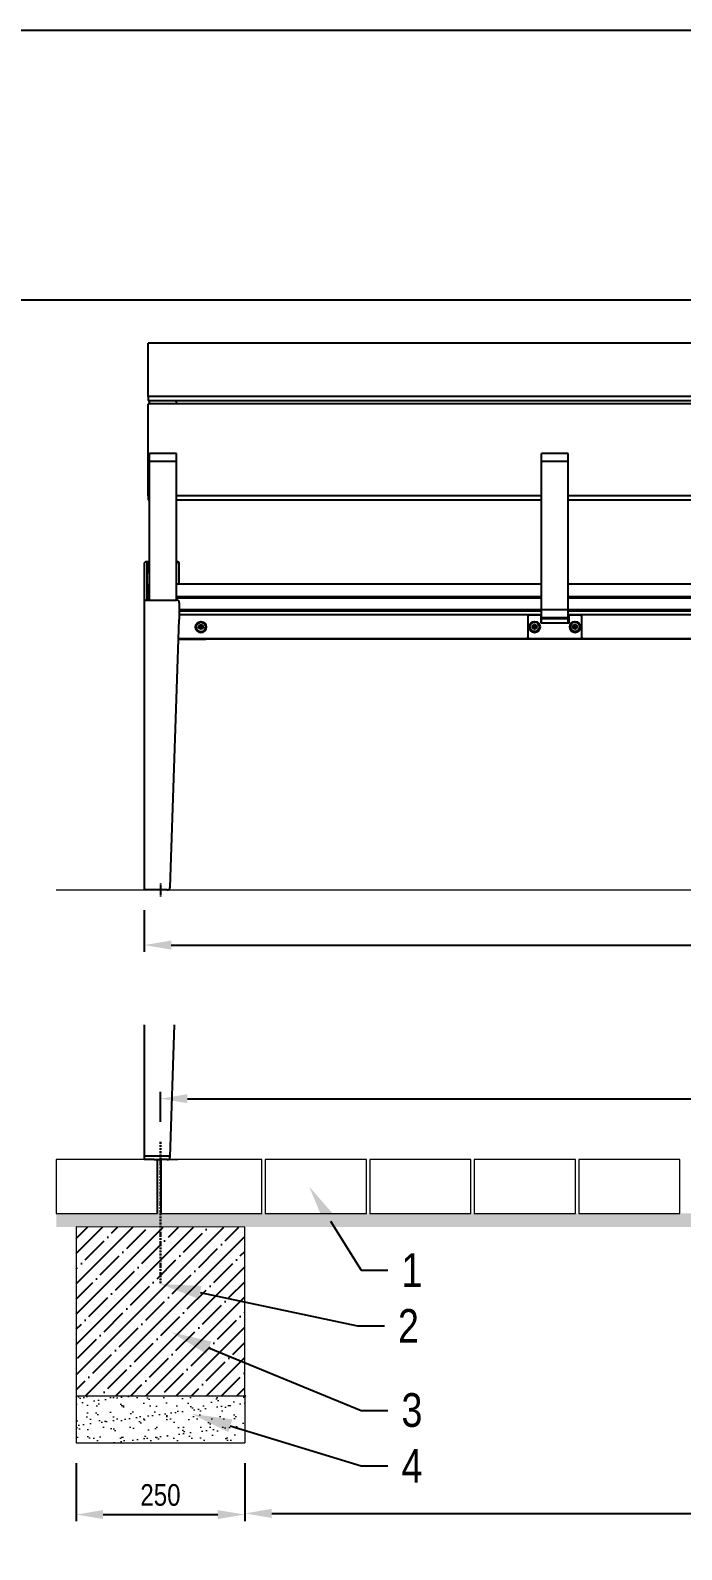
# Model space of a CAD drawing. Header units: millimetres. Extents: x 22162 to 28102, y 3160 to 7360.
# Drawn here: x 23595 to 24561, y 5106 to 7360 of the extents above; entities that cross this region are included whole.
import ezdxf
from ezdxf import colors
from ezdxf.entities.mleader import LeaderData, LeaderLine
from ezdxf.lldxf.tags import DXFTag
from ezdxf.math import Vec2, Vec3

# ---------------------------------------------------------------- set-up
doc = ezdxf.new("R2010")
doc.units = ezdxf.units.MM
doc.header["$LTSCALE"] = 0.3
doc.linetypes.add('DashDot', pattern=[15, 9, -3, 0, -3])
doc.layers.add('LBGXX-01-BOČNICE', color=7, linetype='Continuous')
doc.layers.add('POSTAVY ATD', color=8, linetype='Continuous')
doc.layers.add('Nekreslit', color=6, linetype='Continuous', plot=False)
doc.layers.add('SRAFY', color=251, linetype='Continuous', lineweight=13)
doc.styles.add('SEACAD_Arial', font='arial.ttf', dxfattribs={"width": 0.8})
tags = doc.linetypes.add('HIDDEN2', pattern=[4.7625, 3.175, -1.5875]).pattern_tags.tags
tags[6:7] = [DXFTag(74, 4), DXFTag(75, 0), DXFTag(340, '0'), DXFTag(46, 0.0), DXFTag(50, 0.0), DXFTag(44, 0.0), DXFTag(45, 0.0)]
tags[4:5] = [DXFTag(74, 4), DXFTag(75, 0), DXFTag(340, '0'), DXFTag(46, 0.0), DXFTag(50, 0.0), DXFTag(44, 0.0), DXFTag(45, 0.0)]
doc.dimstyles.new('ISO-25', dxfattribs={"dimtxt": 1.6, "dimasz": 2, "dimexe": 0.5, "dimexo": 1.5, "dimtad": 1, "dimdec": 0, "dimtxsty": 'SEACAD_Arial', "dimcen": 2, "dimadec": 0, "dimazin": 0, "dimtfac": 1, "dimtdec": 0, "dimtmove": 0, "dimatfit": 3, "dimfxl": 1, "dimarcsym": 0})

# ---------------------------------------------------------------- blocks, each defined once
blk = doc.blocks.new('*D140')
at = {"color": 0, "lineweight": -2, "transparency": 16777216}
for p, q in [((23787.6, 5740.8), (23787.6, 5785)), ((23827.6, 5775), (25499.6, 5775)), ((25539.6, 5740.8), (25539.6, 5785))]:
    blk.add_line(p, q, dxfattribs=at)
at = {"color": 0, "transparency": 16777216}
for points in [[(23827.6, 5781.7), (23827.6, 5768.3), (23787.6, 5775)], [(25499.6, 5781.7), (25499.6, 5768.3), (25539.6, 5775)]]:
    blk.add_solid(points, dxfattribs=at)
at = {"layer": 'Defpoints', "color": 0, "transparency": 16777216}
for p in [(25539.6, 5775), (23787.6, 5710.8), (25539.6, 5710.8)]:
    blk.add_point(p, dxfattribs=at)
at = {"color": 0, "lineweight": 13, "transparency": 16777216, "insert": (24663.6, 5803.8), "char_height": 32, "attachment_point": 5, "style": 'SEACAD_Arial'}
blk.add_mtext('1750', dxfattribs=at)
blk = doc.blocks.new('*D143')
at = {"color": 0, "lineweight": -2, "transparency": 16777216}
for p, q in [((23662.6, 5234.4), (23662.6, 5148.1)), ((23912.6, 5234.4), (23912.6, 5148.1)), ((23702.6, 5158.1), (23872.6, 5158.1))]:
    blk.add_line(p, q, dxfattribs=at)
at = {"color": 0, "transparency": 16777216}
for points in [[(23702.6, 5164.8), (23702.6, 5151.5), (23662.6, 5158.1)], [(23872.6, 5164.8), (23872.6, 5151.5), (23912.6, 5158.1)]]:
    blk.add_solid(points, dxfattribs=at)
at = {"layer": 'Defpoints', "color": 0, "transparency": 16777216}
for p in [(23662.6, 5264.4), (23912.6, 5264.4), (23912.6, 5158.1)]:
    blk.add_point(p, dxfattribs=at)
at = {"color": 0, "lineweight": 13, "transparency": 16777216, "insert": (23787.6, 5187), "char_height": 32, "attachment_point": 5, "style": 'SEACAD_Arial'}
blk.add_mtext('250', dxfattribs=at)
blk = doc.blocks.new('*D135')
at = {"color": 0, "lineweight": -2, "transparency": 16777216}
for p, q in [((23763.6, 6054.7), (23763.6, 5992.8)), ((25563.6, 6054.7), (25563.6, 5992.8)), ((23803.6, 6002.8), (25523.6, 6002.8))]:
    blk.add_line(p, q, dxfattribs=at)
at = {"color": 0, "transparency": 16777216}
for points in [[(23803.6, 6009.5), (23803.6, 5996.1), (23763.6, 6002.8)], [(25523.6, 6009.5), (25523.6, 5996.1), (25563.6, 6002.8)]]:
    blk.add_solid(points, dxfattribs=at)
at = {"layer": 'Defpoints', "color": 0, "transparency": 16777216}
for p in [(23763.6, 6084.7), (25563.6, 6084.7), (25563.6, 6002.8)]:
    blk.add_point(p, dxfattribs=at)
at = {"color": 0, "lineweight": 13, "transparency": 16777216, "insert": (24663.6, 6031.6), "char_height": 32, "attachment_point": 5, "style": 'SEACAD_Arial'}
blk.add_mtext('1800', dxfattribs=at)
blk = doc.blocks.new('*D171')
at = {"color": 0, "lineweight": -2, "transparency": 16777216}
for p, q in [((23912.6, 5188.1), (23912.6, 5169.8)), ((25414.6, 5188.1), (25414.6, 5169.8)), ((23952.6, 5159.8), (25374.6, 5159.8))]:
    blk.add_line(p, q, dxfattribs=at)
at = {"color": 0, "transparency": 16777216}
for points in [[(23952.6, 5166.5), (23952.6, 5153.1), (23912.6, 5159.8)], [(25374.6, 5166.5), (25374.6, 5153.1), (25414.6, 5159.8)]]:
    blk.add_solid(points, dxfattribs=at)
at = {"layer": 'Defpoints', "color": 0, "transparency": 16777216}
for p in [(23912.6, 5158.1), (25414.6, 5159.8), (25414.6, 5158.1)]:
    blk.add_point(p, dxfattribs=at)
at = {"color": 0, "lineweight": 13, "transparency": 16777216, "insert": (24663.6, 5188.6), "char_height": 32, "attachment_point": 5, "style": 'SEACAD_Arial'}
blk.add_mtext('1500', dxfattribs=at)

msp = doc.modelspace()

# ---------------------------------------------------------------- hatches: boundary and pattern name
at = {"transparency": 33554508}
h = msp.add_hatch(dxfattribs=at)
h.set_pattern_fill('ANSI35', color=9, scale=5)
h.set_pattern_definition([(45, (29889.11, 3150.626), (-22.45064, 22.45064), []), (45, (29911.56, 3150.626), (-22.45064, 22.45064), [39.6875, -7.9375, 0, -7.9375])])
h.paths.add_polyline_path([(23662.6, 5584.8), (23662.6, 5334.4), (23912.6, 5334.4), (23912.6, 5584.4)])
at = {"layer": 'SRAFY'}
h = msp.add_hatch(dxfattribs=at)
h.set_pattern_fill('AR-SAND', color=256, scale=0.5)
h.set_pattern_definition([(37.5, (17097.682, 370.084), (-0.800016, 24.47066), [0, -19.304, 0, -21.59, 0, -20.6375]), (7.5, (17097.682, 370.084), (22.47616, 35.84126), [0, -10.414, 0, -17.399, 0, -6.6675]), (327.5, (17082.061, 370.084), (39.54962, 0.07186), [0, -6.35, 0, -22.86, 0, -29.845]), (317.5, (17082.06, 370.084), (38.17782, 11.14647), [0, -3.175, 0, -14.986, 0, -17.145])])
h.paths.add_polyline_path([(23633.1, 5604.7), (23633.1, 5584.8), (23663.7, 5584.7), (23783.6, 5584.6), (23783.6, 5604.7)])
h.paths.add_polyline_path([(24713.1, 5584.4), (24713.1, 5604.7), (23783.6, 5604.7), (23783.6, 5584.6), (23913.6, 5584.4)])
at = {"layer": 'SRAFY', "lineweight": 15}
h = msp.add_hatch(dxfattribs=at)
h.set_pattern_fill('AR-SAND', color=9, scale=0.5, style=0)
h.set_pattern_definition([(37.5, (29889.11, 3150.626), (-0.800016, 24.47066), [0, -19.304, 0, -21.59, 0, -20.6375]), (7.5, (29889.11, 3150.626), (22.47616, 35.84126), [0, -10.414, 0, -17.399, 0, -6.6675]), (327.5, (29873.49, 3150.626), (39.54962, 0.07186), [0, -6.35, 0, -22.86, 0, -29.845]), (317.5, (29873.49, 3150.626), (38.17782, 11.14647), [0, -3.175, 0, -14.986, 0, -17.145])])
h.paths.add_polyline_path([(23912.6, 5334.4), (23662.6, 5334.4), (23662.6, 5264.4), (23912.6, 5264.4)])

# ---------------------------------------------------------------- linework, layer by layer
at = {"color": 7, "linetype": 'Continuous'}
for p, q in [((23763.6, 6514.5), (23763.6, 6084.7)), ((23801.8, 6088.6), (23815.6, 6485.7)), ((23770.4, 6084.7), (23763.6, 6084.7)), ((23797.8, 6084.7), (23770.4, 6084.7)), ((23763.6, 5884.7), (23763.6, 5684.7)), ((23801.8, 5688.6), (23808.6, 5884.7)), ((23770.4, 5684.7), (23763.6, 5684.7)), ((23778.4, 5684.7), (23770.4, 5684.7)), ((23778.4, 5684.7), (23778.6, 5684.7)), ((23778.6, 5684.7), (23786.6, 5684.7)), ((23783.1, 5604.7), (23783.1, 5684.7)), ((23797.8, 5684.7), (23786.8, 5684.7)), ((23788.1, 5684.7), (23788.1, 5604.7))]:
    msp.add_line(p, q, dxfattribs=at)
at = {"lineweight": 13}
for p, q in [((23633.1, 6084.7), (25655, 6084.7)), ((23783.1, 5684.7), (23633.1, 5684.7)), ((23633.1, 5684.7), (23633.1, 5604.7)), ((23938.1, 5684.7), (23788.1, 5684.7)), ((23938.1, 5604.7), (23938.1, 5684.7)), ((24093.1, 5684.7), (23943.1, 5684.7)), ((23943.1, 5684.7), (23943.1, 5604.7)), ((24093.1, 5604.7), (24093.1, 5684.7)), ((24248.1, 5684.7), (24098.1, 5684.7)), ((24098.1, 5684.7), (24098.1, 5604.7)), ((24248.1, 5604.7), (24248.1, 5684.7)), ((24403.1, 5684.7), (24253.1, 5684.7)), ((24253.1, 5684.7), (24253.1, 5604.7)), ((24403.1, 5604.7), (24403.1, 5684.7)), ((24558.1, 5684.7), (24408.1, 5684.7)), ((24408.1, 5684.7), (24408.1, 5604.7)), ((24558.1, 5604.7), (24558.1, 5684.7)), ((23633.1, 5604.7), (23783.1, 5604.7)), ((23788.1, 5604.7), (23938.1, 5604.7)), ((23943.1, 5604.7), (24093.1, 5604.7)), ((24098.1, 5604.7), (24248.1, 5604.7)), ((24253.1, 5604.7), (24403.1, 5604.7)), ((24408.1, 5604.7), (24558.1, 5604.7))]:
    msp.add_line(p, q, dxfattribs=at)
at = {"color": 0, "linetype": 'DashDot', "lineweight": -2, "ltscale": 0.1}
msp.add_line((23787.6, 6094.7), (23787.6, 6074.7), dxfattribs=at)
at = {"linetype": 'DashDot', "lineweight": 30}
msp.add_line((23787.6, 5710.8), (23787.6, 5500.1), dxfattribs=at)
at = {"lineweight": 15}
msp.add_line((23763.6, 5684.7), (23813.6, 5684.7), dxfattribs=at)
at = {"linetype": 'HIDDEN2'}
msp.add_line((23801.8, 5689.7), (23763.8, 5689.7), dxfattribs=at)
at = {"color": 7, "linetype": 'Continuous'}
msp.add_circle((23913.7, 5334.4), 0.01, dxfattribs=at)
for centre in [(23797.8, 6088.7), (23797.8, 5688.7)]:
    msp.add_arc(centre, 4, 270, 358, dxfattribs=at)
at = {"layer": 'LBGXX-01-BOČNICE', "color": 7, "linetype": 'Continuous'}
for p, q in [((23769.6, 6816.6), (23769.6, 6895.6)), ((25557.6, 6895.6), (23769.6, 6895.6)), ((23769.6, 6816.6), (23769.6, 6810.8)), ((25557.6, 6816.6), (23769.6, 6816.6)), ((23769.6, 6810.8), (25557.6, 6810.8)), ((23771.6, 6805.4), (23771.6, 6810.7)), ((23811.6, 6805.4), (23811.6, 6810.7)), ((23811.6, 6805.4), (23811.6, 6810.7)), ((23769.6, 6669.1), (23769.6, 6805.4)), ((25557.6, 6805.4), (23769.6, 6805.4)), ((23771.6, 6720.2), (23771.6, 6732.2)), ((23811.6, 6732.2), (23771.6, 6732.2)), ((23811.6, 6720.2), (23771.6, 6720.2)), ((23771.6, 6514.6), (23771.6, 6720.2)), ((23811.6, 6720.2), (23811.6, 6732.2)), ((23811.6, 6514.6), (23811.6, 6720.2)), ((24352.6, 6720.2), (24352.6, 6732.2)), ((24392.6, 6732.2), (24352.6, 6732.2)), ((24352.6, 6500.2), (24352.6, 6720.2)), ((24392.6, 6720.2), (24352.6, 6720.2)), ((24392.6, 6720.2), (24392.6, 6732.2)), ((24392.6, 6500.2), (24392.6, 6720.2)), ((23771.6, 6669.1), (23769.6, 6669.1)), ((23769.6, 6669.1), (23769.6, 6663.2)), ((23769.6, 6663.2), (23771.6, 6663.2)), ((23769.7, 6663.1), (23771.6, 6663.1)), ((23771.6, 6652.6), (23771.6, 6663.1)), ((23771.6, 6644.3), (23771.6, 6652.6)), ((23771.6, 6652.6), (23771.6, 6652.6)), ((24352.6, 6669.1), (23811.6, 6669.1)), ((23811.6, 6663.2), (24352.6, 6663.2)), ((24934.6, 6669.1), (24392.6, 6669.1)), ((24392.6, 6663.2), (24934.6, 6663.2)), ((23771.6, 6644.3), (23771.6, 6644.3)), ((23771.6, 6559.1), (23771.6, 6644.3)), ((23763.6, 6569.6), (23763.6, 6514.5)), ((23767.6, 6569.6), (23767.6, 6514.6)), ((23771.6, 6571.7), (23770.4, 6571.7)), ((23770.4, 6570.4), (23770.4, 6555.1)), ((23771.6, 6570.4), (23770.4, 6570.4)), ((23815.6, 6566.6), (23815.6, 6567.9)), ((23815.6, 6538.5), (23815.6, 6566.6)), ((23769.6, 6517.4), (23769.6, 6537.1)), ((23771.6, 6538.5), (23771, 6538.5)), ((23811.6, 6538.5), (23811.6, 6551.2)), ((24352.6, 6538.4), (23811.6, 6538.4)), ((24934.6, 6538.4), (24392.6, 6538.4)), ((23765.6, 6514.6), (23770.4, 6514.6)), ((23771.6, 6517.4), (23769.6, 6517.4)), ((23769.6, 6517.4), (23769.6, 6514.6)), ((23770.4, 6514.6), (23811.6, 6514.6)), ((23771.6, 6519.3), (23771.6, 6519.3)), ((24352.6, 6519.3), (23811.6, 6519.3)), ((24352.6, 6517.4), (23811.6, 6517.4)), ((24934.6, 6519.3), (24392.6, 6519.3)), ((24934.6, 6517.4), (24392.6, 6517.4)), ((23815.6, 6510.6), (23815.6, 6485.7)), ((23815.6, 6500.4), (24352.6, 6500.4)), ((24352.6, 6498.3), (23815.6, 6498.3)), ((23815.6, 6493.4), (24352.6, 6493.4)), ((24332.6, 6490.2), (24332.6, 6459.3)), ((24350.1, 6492.2), (24334.6, 6492.2)), ((24352.1, 6480.2), (24352.1, 6490.2)), ((24352.6, 6488.2), (24352.6, 6500.2)), ((24392.6, 6500.2), (24352.6, 6500.2)), ((24392.6, 6500.4), (24934.6, 6500.4)), ((24392.6, 6488.2), (24392.6, 6500.2)), ((24934.6, 6498.3), (24392.6, 6498.3)), ((24392.6, 6493.4), (24643.6, 6493.4)), ((24393.1, 6490.2), (24393.1, 6480.2)), ((24410.6, 6492.2), (24395.1, 6492.2)), ((24412.6, 6459.3), (24412.6, 6490.2)), ((23839.6, 6474.6), (23839.6, 6474.5)), ((23840.6, 6474.6), (23840.6, 6474.6)), ((23844.7, 6474.7), (23844.7, 6474.7)), ((23844.7, 6474.7), (23844.7, 6474.7)), ((23846.2, 6477.2), (23846.2, 6477.1)), ((23846.2, 6477.2), (23846.2, 6477.1)), ((23846.2, 6477.2), (23846.2, 6477.2)), ((23846.2, 6477.1), (23846.2, 6477.1)), ((23846.2, 6472.2), (23846.2, 6472.2)), ((23849.1, 6477.2), (23849.1, 6477.1)), ((23849.1, 6477.2), (23849.1, 6477.1)), ((23849.1, 6477.2), (23849.1, 6477.2)), ((23849.1, 6477.1), (23849.1, 6477.1)), ((23849.1, 6472.2), (23849.1, 6472.2)), ((23850.5, 6474.7), (23850.5, 6474.7)), ((23850.5, 6474.7), (23850.5, 6474.7)), ((23854.6, 6474.6), (23854.6, 6474.6)), ((23855.6, 6474.5), (23855.6, 6474.6)), ((24334.6, 6474.8), (24334.6, 6474.7)), ((24335.6, 6474.8), (24335.6, 6474.8)), ((24339.7, 6474.9), (24339.7, 6474.9)), ((24339.7, 6474.9), (24339.7, 6474.9)), ((24341.2, 6477.4), (24341.2, 6477.3)), ((24341.2, 6477.4), (24341.2, 6477.3)), ((24341.2, 6477.4), (24341.2, 6477.4)), ((24341.2, 6477.3), (24341.2, 6477.3)), ((24341.2, 6472.4), (24341.2, 6472.4)), ((24344.1, 6477.4), (24344.1, 6477.3)), ((24344.1, 6477.4), (24344.1, 6477.3)), ((24344.1, 6477.4), (24344.1, 6477.4)), ((24344.1, 6477.3), (24344.1, 6477.3)), ((24344.1, 6472.4), (24344.1, 6472.4)), ((24345.5, 6474.9), (24345.5, 6474.9)), ((24345.5, 6474.9), (24345.5, 6474.9)), ((24349.6, 6474.8), (24349.6, 6474.8)), ((24350.6, 6474.7), (24350.6, 6474.8)), ((24352.6, 6480.2), (24352.1, 6480.2)), ((24352.6, 6486.5), (24352.6, 6488.2)), ((24392.6, 6488.2), (24352.6, 6488.2)), ((24352.6, 6480.2), (24352.6, 6486.5)), ((24392.6, 6486.5), (24352.6, 6486.5)), ((24392.6, 6480.2), (24352.6, 6480.2)), ((24392.6, 6486.5), (24392.6, 6488.2)), ((24392.6, 6480.2), (24392.6, 6486.5)), ((24393.1, 6480.2), (24392.6, 6480.2)), ((24394.6, 6474.8), (24394.6, 6474.7)), ((24395.6, 6474.8), (24395.6, 6474.8)), ((24399.7, 6474.9), (24399.7, 6474.9)), ((24401.2, 6477.4), (24401.2, 6477.3)), ((24401.2, 6477.4), (24401.2, 6477.3)), ((24401.2, 6477.4), (24401.2, 6477.4)), ((24401.2, 6477.3), (24401.2, 6477.3)), ((24401.2, 6472.4), (24401.2, 6472.4)), ((24404.1, 6477.4), (24404.1, 6477.3)), ((24404.1, 6477.4), (24404.1, 6477.3)), ((24404.1, 6477.4), (24404.1, 6477.4)), ((24404.1, 6477.3), (24404.1, 6477.3)), ((24404.1, 6472.4), (24404.1, 6472.4)), ((24405.5, 6474.9), (24405.5, 6474.9)), ((24409.6, 6474.8), (24409.6, 6474.8)), ((24410.6, 6474.7), (24410.6, 6474.8)), ((25512.6, 6457), (23814.6, 6457)), ((25512.6, 6456.8), (23814.6, 6456.8)), ((23814.6, 6456.8), (23853.6, 6456.8)), ((23814.6, 6456.6), (23853.6, 6456.6)), ((23853.6, 6456.6), (23853.6, 6456.8)), ((24332.6, 6459), (24332.6, 6459.3)), ((24410.6, 6457.3), (24334.6, 6457.3)), ((24334.6, 6457.3), (24334.6, 6457)), ((24410.6, 6457), (24334.6, 6457)), ((24410.6, 6457), (24410.6, 6457.3)), ((24412.6, 6459.3), (24412.6, 6459))]:
    msp.add_line(p, q, dxfattribs=at)
for centre, radius, start, end in [((23765.4, 6500.5), 14.1, 89.218, 97.2326), ((23811.6, 6510.6), 4, 0, 90), ((23613.4, 6610), 268, 329.6767, 330.2931), ((23612.8, 6610.3), 268.7, 329.6775, 330.2923), ((24077.5, 6607.5), 268, 209.7069, 210.3233), ((23847.6, 6611.9), 134.7, 269.3865, 270.6135), ((23847.6, 6611.8), 134.7, 269.3865, 270.6135), ((23847.6, 6606.9), 134.7, 269.3865, 270.6135), ((24082.5, 6610.4), 268.7, 209.7077, 210.3225), ((24081.9, 6609.9), 268, 209.7069, 210.3233), ((23617.1, 6607.9), 268.7, 329.6775, 330.2923), ((24108.4, 6610.3), 268, 329.6767, 330.2931), ((24107.8, 6610.5), 268.7, 329.6775, 330.2923), ((24572.5, 6607.8), 268, 209.7069, 210.3233), ((24342.6, 6612.1), 134.7, 269.3865, 270.6135), ((24342.6, 6612), 134.7, 269.3865, 270.6135), ((24342.6, 6607.1), 134.7, 269.3865, 270.6135), ((24577.5, 6610.6), 268.7, 209.7077, 210.3225), ((24576.9, 6610.1), 268, 209.7069, 210.3233), ((24112.1, 6608.1), 268.7, 329.6775, 330.2923), ((24168.4, 6610.3), 268, 329.6767, 330.2931), ((24167.8, 6610.5), 268.7, 329.6775, 330.2923), ((24632.5, 6607.8), 268, 209.7069, 210.3233), ((24402.6, 6612.1), 134.7, 269.3865, 270.6135), ((24402.6, 6612), 134.7, 269.3865, 270.6135), ((24402.6, 6607.1), 134.7, 269.3865, 270.6135), ((24637.5, 6610.6), 268.7, 209.7077, 210.3225), ((24636.9, 6610.1), 268, 209.7069, 210.3233), ((24172.1, 6608.1), 268.7, 329.6775, 330.2923)]:
    msp.add_arc(centre, radius, start, end, dxfattribs=at)
for centre, major_axis, ratio, start_param, end_param in [((23771.6, 6812.7), (1.97, 1.97), 0.176327, 2.96706, 3.316126), ((23771.6, 6665.1), (1.97, 1.97), 0.176327, 2.96706, 3.316126), ((23770.4, 6569.6), (6.73, 0), 0.309017, 1.570796, 3.141593), ((23770.4, 6569.6), (2.73, 0), 0.309017, 1.570796, 3.141593), ((23811.6, 6567.9), (4, 0), 0.951057, 0, 1.570796), ((23811.6, 6566.6), (-4, 0), 0.951057, 3.141593, 4.712389), ((23771.6, 6554), (-4, 0), 0.309017, 4.712389, 6.283185), ((23771.6, 6536.5), (1.62, -1.62), 0.726543, 2.199115, 3.769911), ((23771.6, 6517.3), (1.44, -1.44), 0.965689, 2.338741, 3.909538), ((24334.6, 6490.2), (2, 0), 0.999391, 1.570796, 3.141593), ((24350.1, 6490.2), (2, 0), 0.999391, 0, 1.570796), ((24395.1, 6490.2), (2, 0), 0.999391, 1.570796, 3.141593), ((24410.6, 6490.2), (2, 0), 0.999391, 0, 1.570796), ((23847.6, 6474.5), (8, 0), 0.999391, 3.141593, 6.283185), ((23847.6, 6474.6), (-7, 0), 0.999391, 0, 3.141593), ((24342.6, 6474.7), (8, 0), 0.999391, 3.141593, 6.283185), ((24342.6, 6474.8), (-7, 0), 0.999391, 0, 3.141593), ((24402.6, 6474.7), (8, 0), 0.999391, 3.141593, 6.283185), ((24402.6, 6474.8), (-7, 0), 0.999391, 0, 3.141593), ((23853.6, 6460.6), (4, 0), 0.999391, 4.712389, 5.037489), ((24334.6, 6459.3), (-2, 0), 0.999391, 0, 1.570796), ((24334.6, 6459), (2, 0), 0.999391, 3.141593, 4.712389), ((24410.6, 6459.3), (-2, 0), 0.999391, 1.570796, 3.141593), ((24410.6, 6459), (2, 0), 0.999391, 4.712389, 6.283185)]:
    msp.add_ellipse(centre, major_axis=major_axis, ratio=ratio, start_param=start_param, end_param=end_param, dxfattribs=at)
for centre, major_axis in [((23847.6, 6474.6), (8, 0)), ((23847.6, 6474.6), (-7, 0)), ((23847.6, 6474.7), (-3.25, 0)), ((23847.6, 6474.7), (3.1, 0)), ((23847.6, 6474.7), (3.03, 0)), ((23847.6, 6474.6), (-0.894, 0)), ((24342.6, 6474.8), (8, 0)), ((24342.6, 6474.8), (-7, 0)), ((24342.6, 6474.9), (-3.25, 0)), ((24342.6, 6474.9), (3.1, 0)), ((24342.6, 6474.9), (3.03, 0)), ((24342.6, 6474.8), (-0.894, 0)), ((24402.6, 6474.8), (8, 0)), ((24402.6, 6474.8), (-7, 0)), ((24402.6, 6474.9), (3.25, 0)), ((24402.6, 6474.9), (3.1, 0)), ((24402.6, 6474.9), (3.03, 0)), ((24402.6, 6474.8), (-0.894, 0))]:
    msp.add_ellipse(centre, major_axis=major_axis, ratio=0.999391, dxfattribs=at)
at = {"layer": 'Nekreslit'}
for points in [[(22162.1, 3159.6), (28102.1, 3159.6), (28102.1, 7359.6), (22162.1, 7359.6)], [(22562.1, 3359.6), (26602.1, 3359.6), (26602.1, 6959.6), (22562.1, 6959.6)]]:
    msp.add_lwpolyline(points, close=True, dxfattribs=at)
at = {"layer": 'POSTAVY ATD', "color": 9, "lineweight": 15}
for p, q in [((23662.6, 5334.4), (23662.6, 5264.4)), ((23912.6, 5334.4), (23912.6, 5264.4)), ((23662.6, 5264.4), (23912.6, 5264.4))]:
    msp.add_line(p, q, dxfattribs=at)
msp.add_lwpolyline([(23662.6, 5334.4), (23912.6, 5334.4), (23912.6, 5584.4), (23662.6, 5584.8)], close=True, dxfattribs=at)

# ---------------------------------------------------------------- dimensions: what is measured, and where the dimension line sits
at = {"lineweight": 13}
for base, p1, p2, picture, middle in [((25563.6, 6002.8), (23763.6, 6084.7), (25563.6, 6084.7), '*D135', (24663.6, 6031.6)), ((25539.6, 5775), (23787.6, 5710.8), (25539.6, 5710.8), '*D140', (24663.6, 5803.8)), ((23912.6, 5158.1), (23662.6, 5264.4), (23912.6, 5264.4), '*D143', (23787.6, 5187))]:
    dim = msp.add_linear_dim(base=base, p1=p1, p2=p2, dimstyle='ISO-25', override={"dimrnd": 10}, dxfattribs=at)
    dim.commit()
    dim.dimension.update_dxf_attribs({"geometry": picture, "text_midpoint": middle})
dim = msp.add_linear_dim(base=(25414.6, 5159.8), p1=(23912.6, 5158.1), p2=(25414.6, 5158.1), dimstyle='ISO-25', override={"dimrnd": 10}, dxfattribs=at)
dim.commit()
dim.dimension.update_dxf_attribs({"geometry": '*D171', "text_midpoint": (24663.6, 5159.8), "dimtype": 160})

# ---------------------------------------------------------------- leaders
ml = msp.add_multileader_mtext('Standard', dxfattribs=at)
ml.set_content('1', color=256, style='SEACAD_Arial')
ml.set_leader_properties()
ml.build(insert=Vec2(0, 0))
ml.multileader.update_dxf_attribs({"text_right_attachment_type": 6, "dogleg_length": 2, "arrow_head_size": 60, "scale": 20})
ctx = ml.context
ctx.base_point, ctx.scale, ctx.char_height, ctx.arrow_head_size, ctx.landing_gap_size, ctx.plane_origin = Vec3(24125.1, 5520.7), 20, 50, 60, 20, Vec3(23862.1, 5684.8)
ctx.right_attachment = 6
notes = []
notes.append((ctx, [(0, (1, 1, 0), (24085.1, 5520.7), (1, 0), 40, [(0, [(24008.3, 5644.4)], 0, [])])]))
ctx.mtext.insert, ctx.mtext.flow_direction = Vec3(24145.1, 5545.7), 5
ml = msp.add_multileader_mtext('Standard', dxfattribs=at)
ml.set_content('2', color=256, style='SEACAD_Arial')
ml.set_leader_properties()
ml.build(insert=Vec2(0, 0))
ml.multileader.update_dxf_attribs({"text_right_attachment_type": 6, "dogleg_length": 2, "arrow_head_size": 60, "scale": 20})
ctx = ml.context
ctx.base_point, ctx.scale, ctx.char_height, ctx.arrow_head_size, ctx.landing_gap_size, ctx.plane_origin = Vec3(24119.9, 5437.9), 20, 50, 60, 20, Vec3(23782.6, 5500.1)
ctx.right_attachment = 6
notes.append((ctx, [(0, (1, 1, 0), (24079.9, 5437.9), (1, 0), 40, [(0, [(23787.6, 5500.1)], 0, [])])]))
ctx.mtext.insert, ctx.mtext.flow_direction = Vec3(24139.9, 5462.9), 5
ml = msp.add_multileader_mtext('Standard', dxfattribs=at)
ml.set_content('3', color=256, style='SEACAD_Arial')
ml.set_leader_properties()
ml.build(insert=Vec2(0, 0))
ml.multileader.update_dxf_attribs({"text_right_attachment_type": 6, "dogleg_length": 2, "arrow_head_size": 60, "scale": 20})
ctx = ml.context
ctx.base_point, ctx.scale, ctx.char_height, ctx.arrow_head_size, ctx.landing_gap_size, ctx.plane_origin = Vec3(24125.1, 5312.7), 20, 50, 60, 20, Vec3(23781.6, 5287.3)
ctx.right_attachment = 6
notes.append((ctx, [(0, (1, 1, 0), (24085.1, 5312.7), (1, 0), 40, [(0, [(23803.9, 5428.5)], 0, [])])]))
ctx.mtext.insert, ctx.mtext.flow_direction = Vec3(24145.1, 5338.2), 5
ml = msp.add_multileader_mtext('Standard', dxfattribs=at)
ml.set_content('4', color=256, style='SEACAD_Arial')
ml.set_leader_properties()
ml.build(insert=Vec2(0, 0))
ml.multileader.update_dxf_attribs({"text_right_attachment_type": 6, "dogleg_length": 2, "arrow_head_size": 60, "scale": 20})
ctx = ml.context
ctx.base_point, ctx.scale, ctx.char_height, ctx.arrow_head_size, ctx.landing_gap_size, ctx.plane_origin = Vec3(24125.1, 5230.2), 20, 50, 60, 20, Vec3(23702.5, 5340.5)
ctx.right_attachment = 6
notes.append((ctx, [(0, (1, 1, 0), (24085.1, 5230.2), (1, 0), 40, [(0, [(23833.9, 5307.5)], 0, [])])]))
ctx.mtext.insert, ctx.mtext.flow_direction = Vec3(24145.1, 5255.2), 5
for ctx, leaders in notes:
    for number, flags, end, landing, length, lines in leaders:
        leader = LeaderData()
        leader.index, (leader.has_last_leader_line, leader.has_dogleg_vector, leader.attachment_direction) = number, flags
        leader.last_leader_point, leader.dogleg_vector, leader.dogleg_length = Vec3(end), Vec3(landing), length
        for number, points, colour, breaks in lines:
            line = LeaderLine()
            line.index, line.vertices, line.color, line.breaks = number, Vec3.list(points), colors.encode_raw_color(colour), breaks
            leader.lines.append(line)
        ctx.leaders.append(leader)

doc.saveas('drawing.dxf')
